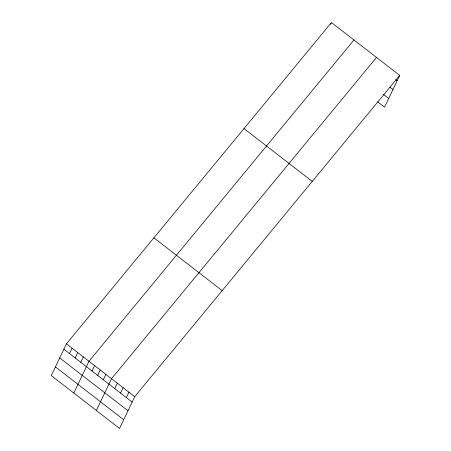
<?xml version="1.0" encoding="UTF-8"?>
<svg xmlns="http://www.w3.org/2000/svg" width="451" height="451" viewBox="0 0 451 451"><rect width="100%" height="100%" fill="white"/><g stroke="black" fill="none" stroke-linecap="round" stroke-linejoin="round"><path stroke-width="0.68" d="M66.455 343.837L51.296 375.615L119.56 428.45L134.719 396.671L399.704 75.385L331.44 22.55L66.455 343.837L134.719 396.671M69.51 353.595L72.087 348.195M75.142 357.953L77.719 352.552M80.774 362.316L83.35 356.91M73.823 393.046L88.982 361.274L353.967 39.987M92.038 371.032L94.614 365.631M97.67 375.39L100.246 369.989M103.302 379.753L105.878 374.347M96.351 410.483L111.51 378.71L376.495 57.424M114.734 388.599L117.311 383.198M120.535 393.092L123.112 387.691M126.336 397.585L128.913 392.184M330.583 24.348L331.152 23.148M399.704 75.385L384.545 107.163L377.69 101.858M395.544 79.562L397.128 80.791M389.811 87.043L392.973 89.495M383.423 94.377L388.694 98.459M243.997 128.574L312.255 181.409M153.898 237.812L222.163 290.647M63.879 349.237L132.143 402.072M59.729 357.942L127.988 410.776M55.45 366.911L123.709 419.746"/></g></svg>
